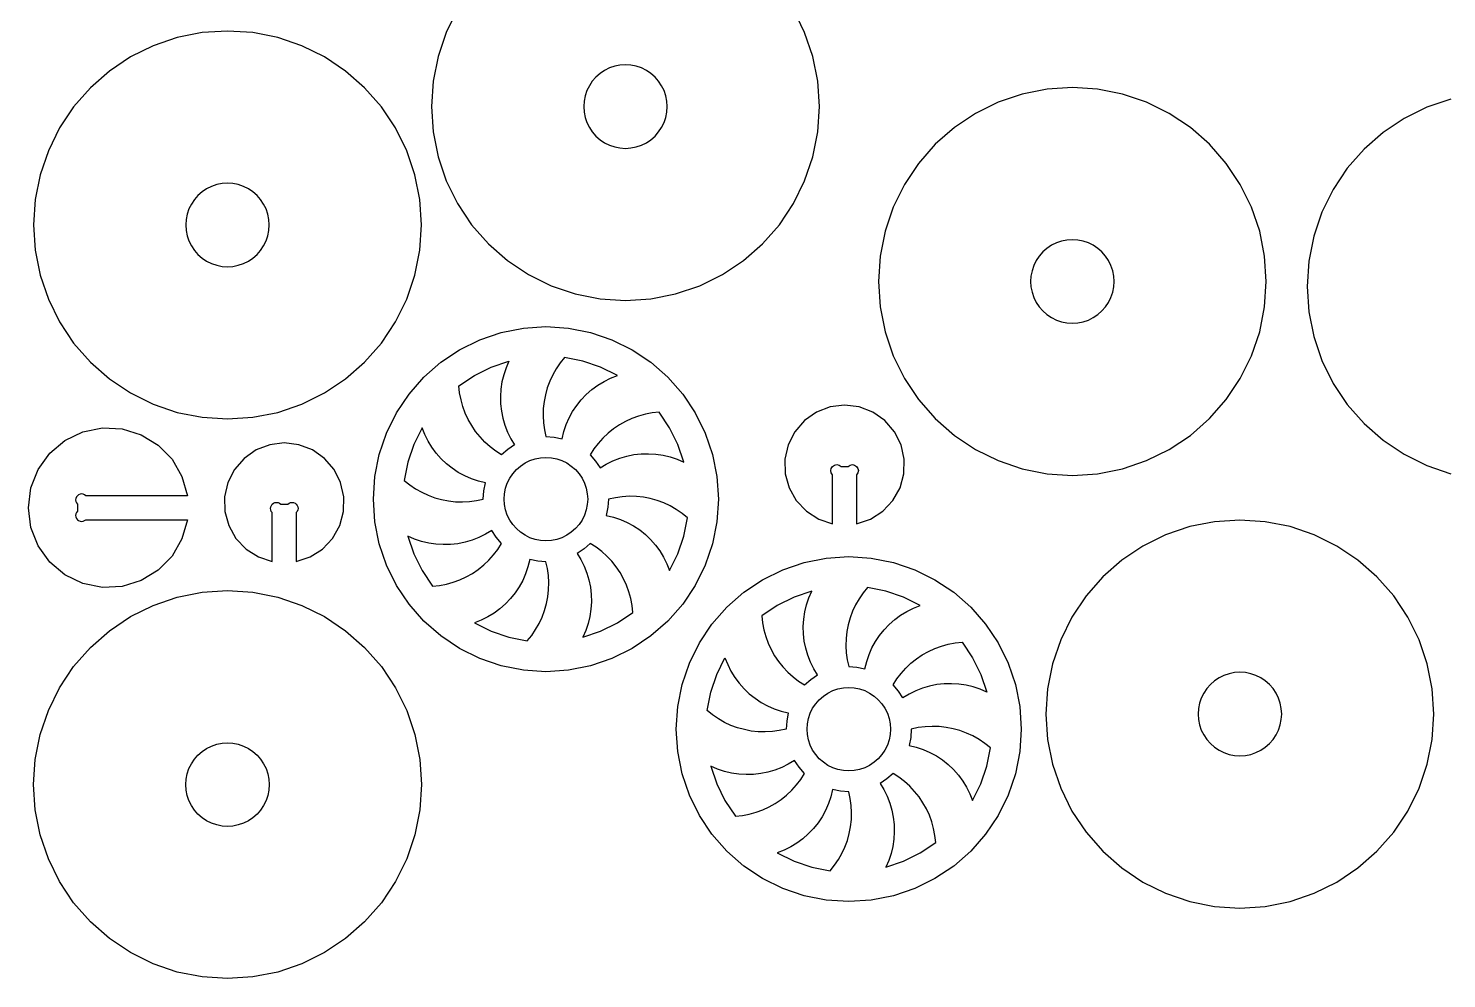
# Model space of a CAD drawing. Extents: x -832 to -269, y 157 to 488.
# Drawn here: x -832.3 to -655, y 167.9 to 286.7 of the extents above; entities that cross this region are included whole.
import ezdxf

# ---------------------------------------------------------------- set-up
doc = ezdxf.new("R2010")
doc.units = 0
doc.header["$MEASUREMENT"] = 0
doc.layers.get('0').update_dxf_attribs({"linetype": 'CONTINUOUS'})

msp = doc.modelspace()

# ---------------------------------------------------------------- linework, layer by layer
for points in [[(-778.68, 289.06), (-780.08, 286.21), (-781.1, 283.21), (-781.72, 280.1), (-781.92, 276.93), (-781.72, 273.77), (-781.1, 270.66), (-780.08, 267.65), (-778.68, 264.81), (-776.91, 262.17), (-774.82, 259.78), (-772.44, 257.69), (-769.8, 255.93), (-766.95, 254.53), (-763.95, 253.51), (-760.84, 252.89), (-757.67, 252.68), (-754.51, 252.89), (-751.4, 253.51), (-748.39, 254.53), (-745.55, 255.93), (-742.91, 257.69), (-740.53, 259.78), (-738.43, 262.17), (-736.67, 264.81), (-735.27, 267.65), (-734.25, 270.66), (-733.63, 273.77), (-733.42, 276.93), (-733.63, 280.1), (-734.25, 283.21), (-735.27, 286.21), (-736.67, 289.06)], [(-654.45, 277.88), (-657.45, 276.86), (-660.3, 275.46), (-662.93, 273.7), (-665.32, 271.61), (-667.41, 269.22), (-669.17, 266.58), (-670.58, 263.74), (-671.6, 260.74), (-672.21, 257.62), (-672.42, 254.46), (-672.21, 251.29), (-671.6, 248.18), (-670.58, 245.18), (-669.17, 242.33), (-667.41, 239.7), (-665.32, 237.31), (-662.93, 235.22), (-660.3, 233.46), (-657.45, 232.05), (-654.45, 231.03)]]:
    msp.add_lwpolyline(points)
for points in [[(-822.2, 281.37), (-824.59, 279.28), (-826.68, 276.9), (-828.44, 274.26), (-829.84, 271.41), (-830.86, 268.41), (-831.48, 265.3), (-831.69, 262.13), (-831.48, 258.97), (-830.86, 255.86), (-829.84, 252.85), (-828.44, 250.01), (-826.68, 247.37), (-824.59, 244.98), (-822.2, 242.89), (-819.56, 241.13), (-816.72, 239.73), (-813.72, 238.71), (-810.6, 238.09), (-807.44, 237.88), (-804.27, 238.09), (-801.16, 238.71), (-798.16, 239.73), (-795.31, 241.13), (-792.68, 242.89), (-790.29, 244.98), (-788.2, 247.37), (-786.44, 250.01), (-785.03, 252.85), (-784.01, 255.86), (-783.39, 258.97), (-783.19, 262.13), (-783.39, 265.3), (-784.01, 268.41), (-785.03, 271.41), (-786.44, 274.26), (-788.2, 276.9), (-790.29, 279.28), (-792.68, 281.37), (-795.31, 283.14), (-798.16, 284.54), (-801.16, 285.56), (-804.27, 286.18), (-807.44, 286.38), (-810.6, 286.18), (-813.72, 285.56), (-816.72, 284.54), (-819.56, 283.14)], [(-754.5, 281.07), (-755.06, 281.45), (-755.68, 281.76), (-756.32, 281.98), (-756.99, 282.11), (-757.67, 282.15), (-758.36, 282.11), (-759.02, 281.98), (-759.67, 281.76), (-760.28, 281.45), (-760.85, 281.07), (-761.37, 280.62), (-761.82, 280.11), (-762.19, 279.54), (-762.5, 278.93), (-762.72, 278.28), (-762.85, 277.61), (-762.89, 276.93), (-762.85, 276.25), (-762.72, 275.58), (-762.5, 274.94), (-762.19, 274.32), (-761.82, 273.76), (-761.37, 273.24), (-760.85, 272.79), (-760.28, 272.41), (-759.67, 272.11), (-759.02, 271.89), (-758.36, 271.76), (-757.67, 271.71), (-756.99, 271.76), (-756.32, 271.89), (-755.68, 272.11), (-755.06, 272.41), (-754.5, 272.79), (-753.98, 273.24), (-753.53, 273.76), (-753.15, 274.32), (-752.85, 274.94), (-752.63, 275.58), (-752.5, 276.25), (-752.45, 276.93), (-752.5, 277.61), (-752.63, 278.28), (-752.85, 278.93), (-753.15, 279.54), (-753.53, 280.11), (-753.98, 280.62)], [(-721.03, 240.31), (-718.94, 237.92), (-716.55, 235.83), (-713.92, 234.07), (-711.07, 232.67), (-708.07, 231.65), (-704.96, 231.03), (-701.79, 230.82), (-698.63, 231.03), (-695.51, 231.65), (-692.51, 232.67), (-689.67, 234.07), (-687.03, 235.83), (-684.64, 237.92), (-682.55, 240.31), (-680.79, 242.94), (-679.39, 245.79), (-678.37, 248.79), (-677.75, 251.9), (-677.54, 255.07), (-677.75, 258.24), (-678.37, 261.35), (-679.39, 264.35), (-680.79, 267.2), (-682.55, 269.83), (-684.64, 272.22), (-687.03, 274.31), (-689.67, 276.07), (-692.51, 277.48), (-695.51, 278.49), (-698.63, 279.11), (-701.79, 279.32), (-704.96, 279.11), (-708.07, 278.49), (-711.07, 277.48), (-713.92, 276.07), (-716.55, 274.31), (-718.94, 272.22), (-721.03, 269.83), (-722.79, 267.2), (-724.2, 264.35), (-725.22, 261.35), (-725.83, 258.24), (-726.04, 255.07), (-725.83, 251.9), (-725.22, 248.79), (-724.2, 245.79), (-722.79, 242.94)], [(-810.62, 266.27), (-811.13, 265.82), (-811.58, 265.31), (-811.96, 264.74), (-812.26, 264.13), (-812.48, 263.48), (-812.61, 262.81), (-812.66, 262.13), (-812.61, 261.45), (-812.48, 260.78), (-812.26, 260.14), (-811.96, 259.52), (-811.58, 258.96), (-811.13, 258.44), (-810.62, 257.99), (-810.05, 257.61), (-809.44, 257.31), (-808.79, 257.09), (-808.12, 256.96), (-807.44, 256.91), (-806.76, 256.96), (-806.09, 257.09), (-805.44, 257.31), (-804.83, 257.61), (-804.26, 257.99), (-803.75, 258.44), (-803.3, 258.96), (-802.92, 259.52), (-802.62, 260.14), (-802.4, 260.78), (-802.26, 261.45), (-802.22, 262.13), (-802.26, 262.81), (-802.4, 263.48), (-802.62, 264.13), (-802.92, 264.74), (-803.3, 265.31), (-803.75, 265.82), (-804.26, 266.27), (-804.83, 266.65), (-805.44, 266.96), (-806.09, 267.18), (-806.76, 267.31), (-807.44, 267.35), (-808.12, 267.31), (-808.79, 267.18), (-809.44, 266.96), (-810.05, 266.65)], [(-696.62, 255.75), (-696.75, 256.42), (-696.97, 257.07), (-697.27, 257.68), (-697.65, 258.25), (-698.1, 258.76), (-698.61, 259.21), (-699.18, 259.59), (-699.79, 259.89), (-700.44, 260.11), (-701.11, 260.25), (-701.79, 260.29), (-702.47, 260.25), (-703.14, 260.11), (-703.79, 259.89), (-704.4, 259.59), (-704.97, 259.21), (-705.48, 258.76), (-705.93, 258.25), (-706.31, 257.68), (-706.61, 257.07), (-706.83, 256.42), (-706.97, 255.75), (-707.01, 255.07), (-706.97, 254.39), (-706.83, 253.72), (-706.61, 253.07), (-706.31, 252.46), (-705.93, 251.89), (-705.48, 251.38), (-704.97, 250.93), (-704.4, 250.55), (-703.79, 250.25), (-703.14, 250.03), (-702.47, 249.89), (-701.79, 249.85), (-701.11, 249.89), (-700.44, 250.03), (-699.79, 250.25), (-699.18, 250.55), (-698.61, 250.93), (-698.1, 251.38), (-697.65, 251.89), (-697.27, 252.46), (-696.97, 253.07), (-696.75, 253.72), (-696.62, 254.39), (-696.57, 255.07)], [(-746.79, 222.28), (-747.7, 219.6), (-748.95, 217.07), (-750.51, 214.73), (-752.37, 212.61), (-754.49, 210.75), (-756.84, 209.18), (-759.37, 207.93), (-762.04, 207.03), (-764.81, 206.47), (-767.62, 206.29), (-770.44, 206.47), (-773.21, 207.03), (-775.88, 207.93), (-778.41, 209.18), (-780.75, 210.75), (-782.87, 212.61), (-784.73, 214.73), (-786.3, 217.07), (-787.55, 219.6), (-788.46, 222.28), (-789.01, 225.04), (-789.19, 227.86), (-789.01, 230.67), (-788.46, 233.44), (-787.55, 236.11), (-786.3, 238.64), (-784.73, 240.99), (-782.87, 243.11), (-780.75, 244.97), (-778.41, 246.53), (-775.88, 247.78), (-773.21, 248.69), (-770.44, 249.24), (-767.62, 249.42), (-764.81, 249.24), (-762.04, 248.69), (-759.37, 247.78), (-756.84, 246.53), (-754.49, 244.97), (-752.37, 243.11), (-750.51, 240.99), (-748.95, 238.64), (-747.7, 236.11), (-746.79, 233.44), (-746.24, 230.67), (-746.06, 227.86), (-746.24, 225.04)], [(-778.24, 240.29), (-778.41, 241.16), (-778.5, 242.03), (-776.56, 243.33), (-774.46, 244.36), (-772.25, 245.12), (-772.61, 244.27), (-772.9, 243.41), (-773.12, 242.51), (-773.25, 241.61), (-773.31, 240.69), (-773.29, 239.78), (-773.19, 238.87), (-773.01, 237.97), (-772.75, 237.09), (-772.42, 236.24), (-772.01, 235.41), (-771.54, 234.63), (-772.39, 234.06), (-773.16, 233.39), (-773.9, 233.86), (-774.6, 234.4), (-775.25, 234.99), (-775.86, 235.63), (-776.41, 236.32), (-776.9, 237.05), (-777.33, 237.81), (-777.7, 238.61), (-778, 239.44)], [(-767.62, 235.68), (-766.6, 235.61), (-765.6, 235.41), (-765.38, 236.3), (-765.09, 237.17), (-764.72, 238.01), (-764.28, 238.81), (-763.77, 239.58), (-763.2, 240.29), (-762.57, 240.96), (-761.88, 241.56), (-761.14, 242.11), (-760.36, 242.58), (-759.54, 242.99), (-758.69, 243.33), (-760.79, 244.36), (-763, 245.12), (-765.29, 245.57), (-765.84, 244.88), (-766.34, 244.16), (-766.77, 243.39), (-767.14, 242.59), (-767.45, 241.76), (-767.69, 240.91), (-767.85, 240.05), (-767.95, 239.17), (-767.97, 238.29), (-767.93, 237.41), (-767.81, 236.54)], [(-761.42, 232.62), (-760.85, 231.77), (-760.07, 232.24), (-759.24, 232.65), (-758.39, 232.98), (-757.51, 233.24), (-756.61, 233.42), (-755.7, 233.52), (-754.79, 233.54), (-753.87, 233.49), (-752.97, 233.35), (-752.08, 233.14), (-751.21, 232.85), (-750.37, 232.48), (-751.12, 234.69), (-752.15, 236.79), (-753.45, 238.73), (-754.33, 238.64), (-755.19, 238.47), (-756.04, 238.24), (-756.87, 237.94), (-757.67, 237.57), (-758.43, 237.13), (-759.16, 236.64), (-759.85, 236.09), (-760.49, 235.48), (-761.08, 234.83), (-761.62, 234.13), (-762.09, 233.39)], [(-784.13, 234.69), (-784.88, 232.48), (-785.34, 230.19), (-784.65, 229.64), (-783.92, 229.14), (-783.16, 228.71), (-782.36, 228.34), (-781.53, 228.03), (-780.68, 227.8), (-779.82, 227.63), (-778.94, 227.53), (-778.06, 227.51), (-777.18, 227.55), (-776.31, 227.67), (-775.45, 227.86), (-775.38, 228.88), (-775.18, 229.88), (-776.07, 230.1), (-776.94, 230.39), (-777.78, 230.76), (-778.58, 231.2), (-779.34, 231.71), (-780.06, 232.28), (-780.72, 232.91), (-781.33, 233.6), (-781.87, 234.34), (-782.35, 235.12), (-782.76, 235.94), (-783.1, 236.79)], [(-768.97, 232.9), (-768.31, 233.03), (-767.62, 233.08), (-766.94, 233.03), (-766.27, 232.9), (-765.63, 232.68), (-765.01, 232.38), (-764.45, 232), (-763.93, 231.55), (-763.48, 231.04), (-763.1, 230.47), (-762.8, 229.85), (-762.58, 229.21), (-762.45, 228.54), (-762.4, 227.86), (-762.45, 227.18), (-762.58, 226.51), (-762.8, 225.86), (-763.1, 225.25), (-763.48, 224.68), (-763.93, 224.17), (-764.45, 223.72), (-765.01, 223.34), (-765.63, 223.03), (-766.27, 222.81), (-766.94, 222.68), (-767.62, 222.64), (-768.31, 222.68), (-768.97, 222.81), (-769.62, 223.03), (-770.23, 223.34), (-770.8, 223.72), (-771.32, 224.17), (-771.77, 224.68), (-772.14, 225.25), (-772.45, 225.86), (-772.67, 226.51), (-772.8, 227.18), (-772.84, 227.86), (-772.8, 228.54), (-772.67, 229.21), (-772.45, 229.85), (-772.14, 230.47), (-771.77, 231.04), (-771.32, 231.55), (-770.8, 232), (-770.23, 232.38), (-769.62, 232.68)], [(-749.91, 225.53), (-750.6, 226.08), (-751.33, 226.57), (-752.09, 227.01), (-752.89, 227.38), (-753.72, 227.68), (-754.57, 227.92), (-755.43, 228.09), (-756.31, 228.18), (-757.19, 228.21), (-758.07, 228.16), (-758.94, 228.04), (-759.8, 227.86), (-759.87, 226.84), (-760.07, 225.83), (-759.18, 225.61), (-758.31, 225.32), (-757.47, 224.95), (-756.67, 224.51), (-755.9, 224.01), (-755.19, 223.43), (-754.53, 222.8), (-753.92, 222.11), (-753.37, 221.38), (-752.9, 220.6), (-752.49, 219.78), (-752.15, 218.92), (-751.12, 221.02), (-750.37, 223.23)], [(-680.84, 225.24), (-684.01, 225.04), (-687.12, 224.42), (-690.13, 223.4), (-692.97, 221.99), (-695.61, 220.23), (-697.99, 218.14), (-700.08, 215.75), (-701.85, 213.12), (-703.25, 210.27), (-704.27, 207.27), (-704.89, 204.16), (-705.1, 200.99), (-704.89, 197.83), (-704.27, 194.72), (-703.25, 191.71), (-701.85, 188.87), (-700.08, 186.23), (-697.99, 183.84), (-695.61, 181.75), (-692.97, 179.99), (-690.13, 178.59), (-687.12, 177.57), (-684.01, 176.95), (-680.84, 176.74), (-677.68, 176.95), (-674.57, 177.57), (-671.56, 178.59), (-668.72, 179.99), (-666.08, 181.75), (-663.7, 183.84), (-661.6, 186.23), (-659.84, 188.87), (-658.44, 191.71), (-657.42, 194.72), (-656.8, 197.83), (-656.59, 200.99), (-656.8, 204.16), (-657.42, 207.27), (-658.44, 210.27), (-659.84, 213.12), (-661.6, 215.75), (-663.7, 218.14), (-666.08, 220.23), (-668.72, 221.99), (-671.56, 223.4), (-674.57, 224.42), (-677.68, 225.04)], [(-781.8, 216.98), (-780.92, 217.08), (-780.06, 217.24), (-779.21, 217.48), (-778.38, 217.78), (-777.58, 218.15), (-776.81, 218.58), (-776.08, 219.07), (-775.4, 219.63), (-774.76, 220.23), (-774.17, 220.88), (-773.63, 221.58), (-773.16, 222.33), (-773.83, 223.1), (-774.4, 223.95), (-775.18, 223.47), (-776, 223.07), (-776.86, 222.73), (-777.74, 222.48), (-778.63, 222.29), (-779.54, 222.19), (-780.46, 222.17), (-781.38, 222.23), (-782.28, 222.36), (-783.17, 222.58), (-784.04, 222.87), (-784.88, 223.23), (-784.13, 221.02), (-783.1, 218.92)], [(-756.75, 213.68), (-756.84, 214.56), (-757.01, 215.42), (-757.24, 216.27), (-757.55, 217.1), (-757.91, 217.9), (-758.35, 218.67), (-758.84, 219.4), (-759.39, 220.09), (-760, 220.73), (-760.65, 221.32), (-761.35, 221.85), (-762.09, 222.33), (-762.86, 221.65), (-763.71, 221.08), (-763.24, 220.3), (-762.83, 219.48), (-762.5, 218.62), (-762.24, 217.75), (-762.06, 216.85), (-761.96, 215.94), (-761.94, 215.02), (-761.99, 214.11), (-762.13, 213.2), (-762.34, 212.31), (-762.63, 211.44), (-763, 210.6), (-760.79, 211.35), (-758.69, 212.38)], [(-769.96, 210.14), (-769.4, 210.83), (-768.91, 211.56), (-768.47, 212.33), (-768.1, 213.12), (-767.8, 213.95), (-767.56, 214.8), (-767.4, 215.66), (-767.3, 216.54), (-767.27, 217.42), (-767.32, 218.3), (-767.44, 219.17), (-767.62, 220.03), (-768.64, 220.1), (-769.65, 220.3), (-769.87, 219.41), (-770.16, 218.54), (-770.53, 217.7), (-770.97, 216.9), (-771.48, 216.14), (-772.05, 215.42), (-772.68, 214.76), (-773.37, 214.15), (-774.1, 213.61), (-774.88, 213.13), (-775.7, 212.72), (-776.56, 212.38), (-774.46, 211.35), (-772.25, 210.6)], [(-746.86, 212.23), (-745, 214.35), (-742.88, 216.21), (-740.54, 217.78), (-738.01, 219.03), (-735.33, 219.94), (-732.57, 220.49), (-729.75, 220.67), (-726.94, 220.49), (-724.17, 219.94), (-721.5, 219.03), (-718.97, 217.78), (-716.62, 216.21), (-714.5, 214.35), (-712.64, 212.23), (-711.07, 209.89), (-709.83, 207.36), (-708.92, 204.69), (-708.37, 201.92), (-708.19, 199.1), (-708.37, 196.29), (-708.92, 193.52), (-709.83, 190.85), (-711.07, 188.32), (-712.64, 185.97), (-714.5, 183.85), (-716.62, 181.99), (-718.97, 180.43), (-721.5, 179.18), (-724.17, 178.27), (-726.94, 177.72), (-729.75, 177.54), (-732.57, 177.72), (-735.33, 178.27), (-738.01, 179.18), (-740.54, 180.43), (-742.88, 181.99), (-745, 183.85), (-746.86, 185.97), (-748.43, 188.32), (-749.68, 190.85), (-750.58, 193.52), (-751.13, 196.29), (-751.32, 199.1), (-751.13, 201.92), (-750.58, 204.69), (-749.68, 207.36), (-748.43, 209.89)], [(-831.69, 192.17), (-831.48, 195.33), (-830.86, 198.44), (-829.84, 201.45), (-828.44, 204.29), (-826.68, 206.93), (-824.59, 209.32), (-822.2, 211.41), (-819.56, 213.17), (-816.72, 214.57), (-813.72, 215.59), (-810.6, 216.21), (-807.44, 216.42), (-804.27, 216.21), (-801.16, 215.59), (-798.16, 214.57), (-795.31, 213.17), (-792.68, 211.41), (-790.29, 209.32), (-788.2, 206.93), (-786.44, 204.29), (-785.03, 201.45), (-784.01, 198.44), (-783.39, 195.33), (-783.19, 192.17), (-783.39, 189), (-784.01, 185.89), (-785.03, 182.89), (-786.44, 180.04), (-788.2, 177.4), (-790.29, 175.02), (-792.68, 172.93), (-795.31, 171.17), (-798.16, 169.76), (-801.16, 168.74), (-804.27, 168.12), (-807.44, 167.92), (-810.6, 168.12), (-813.72, 168.74), (-816.72, 169.76), (-819.56, 171.17), (-822.2, 172.93), (-824.59, 175.02), (-826.68, 177.4), (-828.44, 180.04), (-829.84, 182.89), (-830.86, 185.89), (-831.48, 189)], [(-728.9, 214.64), (-729.27, 213.84), (-729.58, 213.01), (-729.81, 212.16), (-729.98, 211.3), (-730.08, 210.42), (-730.1, 209.54), (-730.06, 208.66), (-729.94, 207.79), (-729.75, 206.93), (-728.73, 206.86), (-727.73, 206.66), (-727.51, 207.55), (-727.22, 208.42), (-726.85, 209.26), (-726.41, 210.06), (-725.9, 210.82), (-725.33, 211.54), (-724.7, 212.2), (-724.01, 212.81), (-723.27, 213.35), (-722.49, 213.83), (-721.67, 214.24), (-720.82, 214.58), (-722.92, 215.61), (-725.13, 216.36), (-727.42, 216.82), (-727.97, 216.13), (-728.47, 215.4)], [(-735.28, 204.63), (-734.51, 205.31), (-733.66, 205.88), (-734.14, 206.66), (-734.54, 207.48), (-734.88, 208.34), (-735.13, 209.22), (-735.31, 210.11), (-735.42, 211.02), (-735.44, 211.94), (-735.38, 212.85), (-735.25, 213.76), (-735.03, 214.65), (-734.74, 215.52), (-734.38, 216.36), (-736.59, 215.61), (-738.69, 214.58), (-740.63, 213.28), (-740.53, 212.4), (-740.37, 211.54), (-740.13, 210.69), (-739.83, 209.86), (-739.46, 209.06), (-739.03, 208.29), (-738.54, 207.56), (-737.98, 206.88), (-737.38, 206.24), (-736.72, 205.65), (-736.02, 205.11)], [(-716.45, 209.89), (-715.58, 209.98), (-714.28, 208.04), (-713.25, 205.94), (-712.49, 203.73), (-713.33, 204.09), (-714.2, 204.38), (-715.09, 204.6), (-716, 204.73), (-716.92, 204.79), (-717.83, 204.77), (-718.74, 204.67), (-719.64, 204.49), (-720.52, 204.23), (-721.37, 203.9), (-722.19, 203.49), (-722.98, 203.01), (-723.55, 203.87), (-724.22, 204.63), (-723.74, 205.38), (-723.21, 206.08), (-722.62, 206.73), (-721.98, 207.34), (-721.29, 207.89), (-720.56, 208.38), (-719.8, 208.81), (-719, 209.18), (-718.17, 209.48), (-717.32, 209.72)], [(-737.51, 200.12), (-737.57, 199.1), (-738.44, 198.92), (-739.31, 198.8), (-740.19, 198.75), (-741.07, 198.78), (-741.94, 198.87), (-742.81, 199.04), (-743.66, 199.28), (-744.48, 199.58), (-745.28, 199.95), (-746.05, 200.39), (-746.78, 200.88), (-747.47, 201.44), (-747.01, 203.73), (-746.26, 205.94), (-745.23, 208.04), (-744.89, 207.18), (-744.48, 206.36), (-744, 205.58), (-743.46, 204.85), (-742.85, 204.16), (-742.19, 203.53), (-741.47, 202.96), (-740.71, 202.45), (-739.9, 202.01), (-739.07, 201.64), (-738.2, 201.35), (-737.31, 201.13)], [(-684.99, 197.81), (-684.54, 197.3), (-684.02, 196.85), (-683.45, 196.47), (-682.84, 196.17), (-682.2, 195.95), (-681.53, 195.82), (-680.84, 195.77), (-680.16, 195.82), (-679.49, 195.95), (-678.85, 196.17), (-678.23, 196.47), (-677.67, 196.85), (-677.15, 197.3), (-676.7, 197.81), (-676.32, 198.38), (-676.02, 198.99), (-675.8, 199.64), (-675.67, 200.31), (-675.62, 200.99), (-675.67, 201.67), (-675.8, 202.34), (-676.02, 202.99), (-676.32, 203.6), (-676.7, 204.17), (-677.15, 204.68), (-677.67, 205.13), (-678.23, 205.51), (-678.85, 205.81), (-679.49, 206.03), (-680.16, 206.17), (-680.84, 206.21), (-681.53, 206.17), (-682.2, 206.03), (-682.84, 205.81), (-683.45, 205.51), (-684.02, 205.13), (-684.54, 204.68), (-684.99, 204.17), (-685.37, 203.6), (-685.67, 202.99), (-685.89, 202.34), (-686.02, 201.67), (-686.06, 200.99), (-686.02, 200.31), (-685.89, 199.64), (-685.67, 198.99), (-685.37, 198.38)], [(-733.89, 202.28), (-733.44, 202.79), (-732.93, 203.24), (-732.36, 203.62), (-731.75, 203.93), (-731.1, 204.15), (-730.43, 204.28), (-729.75, 204.32), (-729.07, 204.28), (-728.4, 204.15), (-727.75, 203.93), (-727.14, 203.62), (-726.57, 203.24), (-726.06, 202.79), (-725.61, 202.28), (-725.23, 201.71), (-724.93, 201.1), (-724.71, 200.45), (-724.58, 199.78), (-724.53, 199.1), (-724.58, 198.42), (-724.71, 197.75), (-724.93, 197.11), (-725.23, 196.49), (-725.61, 195.93), (-726.06, 195.41), (-726.57, 194.96), (-727.14, 194.58), (-727.75, 194.28), (-728.4, 194.06), (-729.07, 193.93), (-729.75, 193.88), (-730.43, 193.93), (-731.1, 194.06), (-731.75, 194.28), (-732.36, 194.58), (-732.93, 194.96), (-733.44, 195.41), (-733.89, 195.93), (-734.27, 196.49), (-734.57, 197.11), (-734.79, 197.75), (-734.93, 198.42), (-734.97, 199.1), (-734.93, 199.78), (-734.79, 200.45), (-734.57, 201.1), (-734.27, 201.71)], [(-721.93, 199.1), (-722, 198.08), (-722.2, 197.08), (-721.31, 196.86), (-720.44, 196.57), (-719.6, 196.2), (-718.8, 195.76), (-718.03, 195.25), (-717.32, 194.68), (-716.65, 194.05), (-716.05, 193.36), (-715.5, 192.62), (-715.02, 191.84), (-714.62, 191.02), (-714.28, 190.17), (-713.25, 192.27), (-712.49, 194.48), (-712.04, 196.77), (-712.72, 197.32), (-713.45, 197.82), (-714.22, 198.25), (-715.02, 198.62), (-715.85, 198.93), (-716.69, 199.16), (-717.56, 199.33), (-718.44, 199.43), (-719.32, 199.45), (-720.2, 199.41), (-721.07, 199.29)], [(-802.92, 194.78), (-802.62, 194.17), (-802.4, 193.52), (-802.26, 192.85), (-802.22, 192.17), (-802.26, 191.49), (-802.4, 190.82), (-802.62, 190.17), (-802.92, 189.56), (-803.3, 188.99), (-803.75, 188.48), (-804.26, 188.03), (-804.83, 187.65), (-805.44, 187.34), (-806.09, 187.13), (-806.76, 186.99), (-807.44, 186.95), (-808.12, 186.99), (-808.79, 187.13), (-809.44, 187.34), (-810.05, 187.65), (-810.62, 188.03), (-811.13, 188.48), (-811.58, 188.99), (-811.96, 189.56), (-812.26, 190.17), (-812.48, 190.82), (-812.61, 191.49), (-812.66, 192.17), (-812.61, 192.85), (-812.48, 193.52), (-812.26, 194.17), (-811.96, 194.78), (-811.58, 195.35), (-811.13, 195.86), (-810.62, 196.31), (-810.05, 196.69), (-809.44, 196.99), (-808.79, 197.21), (-808.12, 197.34), (-807.44, 197.39), (-806.76, 197.34), (-806.09, 197.21), (-805.44, 196.99), (-804.83, 196.69), (-804.26, 196.31), (-803.75, 195.86), (-803.3, 195.35)], [(-743.93, 188.23), (-743.05, 188.32), (-742.19, 188.49), (-741.34, 188.72), (-740.51, 189.03), (-739.71, 189.39), (-738.94, 189.83), (-738.21, 190.32), (-737.52, 190.87), (-736.88, 191.48), (-736.29, 192.13), (-735.76, 192.83), (-735.28, 193.57), (-735.96, 194.34), (-736.53, 195.19), (-737.31, 194.72), (-738.13, 194.31), (-738.99, 193.98), (-739.86, 193.72), (-740.76, 193.54), (-741.67, 193.44), (-742.59, 193.42), (-743.5, 193.47), (-744.41, 193.61), (-745.3, 193.82), (-746.17, 194.11), (-747.01, 194.48), (-746.26, 192.27), (-745.23, 190.17)], [(-718.88, 184.93), (-718.97, 185.8), (-719.14, 186.67), (-719.37, 187.52), (-719.67, 188.35), (-720.04, 189.15), (-720.48, 189.91), (-720.97, 190.64), (-721.52, 191.33), (-722.12, 191.97), (-722.78, 192.56), (-723.48, 193.1), (-724.22, 193.57), (-724.99, 192.9), (-725.84, 192.33), (-725.37, 191.55), (-724.96, 190.72), (-724.63, 189.87), (-724.37, 188.99), (-724.19, 188.09), (-724.09, 187.18), (-724.07, 186.27), (-724.12, 185.35), (-724.26, 184.45), (-724.47, 183.56), (-724.76, 182.69), (-725.13, 181.85), (-722.91, 182.6), (-720.82, 183.63)], [(-732.08, 181.39), (-731.53, 182.08), (-731.04, 182.81), (-730.6, 183.57), (-730.23, 184.37), (-729.93, 185.2), (-729.69, 186.05), (-729.52, 186.91), (-729.43, 187.79), (-729.4, 188.67), (-729.45, 189.55), (-729.56, 190.42), (-729.75, 191.28), (-730.77, 191.35), (-731.78, 191.55), (-731.99, 190.66), (-732.29, 189.79), (-732.66, 188.95), (-733.1, 188.15), (-733.6, 187.38), (-734.18, 186.67), (-734.81, 186.01), (-735.5, 185.4), (-736.23, 184.85), (-737.01, 184.38), (-737.83, 183.97), (-738.69, 183.63), (-736.59, 182.6), (-734.38, 181.85)]]:
    msp.add_lwpolyline(points, close=True)
for points in [[(-730.27, 239.61), (-732.09, 239.38), (-733.8, 238.72), (-735.29, 237.67), (-736.49, 236.28), (-737.32, 234.65), (-737.73, 232.86), (-737.69, 231.03), (-737.2, 229.26), (-736.31, 227.67), (-735.05, 226.34), (-733.5, 225.35), (-731.77, 224.77), (-731.77, 230.89, -1), (-730.71, 231.95), (-729.83, 231.95, -1), (-728.77, 230.89), (-728.77, 224.77), (-727.03, 225.35), (-725.49, 226.34), (-724.23, 227.67), (-723.33, 229.26), (-722.85, 231.03), (-722.81, 232.86), (-723.22, 234.65), (-724.04, 236.28), (-725.24, 237.67), (-726.74, 238.72), (-728.45, 239.38)], [(-812.45, 228.29), (-825.15, 228.29, 1), (-826.21, 227.23), (-826.21, 226.35, 1), (-825.15, 225.29), (-812.45, 225.29), (-813.13, 222.9), (-814.37, 220.75), (-816.11, 218.97), (-818.23, 217.67), (-820.61, 216.94), (-823.09, 216.82), (-825.53, 217.31), (-827.77, 218.39), (-829.67, 219.99), (-831.12, 222.01), (-832.03, 224.32), (-832.34, 226.79), (-832.03, 229.26), (-831.12, 231.57), (-829.67, 233.59), (-827.77, 235.19), (-825.53, 236.27), (-823.09, 236.76), (-820.61, 236.64), (-818.23, 235.91), (-816.11, 234.61), (-814.37, 232.84), (-813.13, 230.68)], [(-801.84, 220.05), (-801.84, 226.17, -1), (-800.78, 227.23), (-799.9, 227.23, -1), (-798.84, 226.17), (-798.84, 220.05), (-797.1, 220.63), (-795.56, 221.62), (-794.3, 222.95), (-793.41, 224.55), (-792.92, 226.31), (-792.88, 228.15), (-793.29, 229.93), (-794.12, 231.57), (-795.31, 232.95), (-796.81, 234.01), (-798.52, 234.66), (-800.34, 234.89), (-802.16, 234.66), (-803.87, 234.01), (-805.37, 232.95), (-806.57, 231.57), (-807.39, 229.93), (-807.8, 228.15), (-807.76, 226.31), (-807.28, 224.55), (-806.38, 222.95), (-805.12, 221.62), (-803.58, 220.63)]]:
    msp.add_lwpolyline(points, format="xyb", close=True)

doc.saveas('drawing.dxf')
